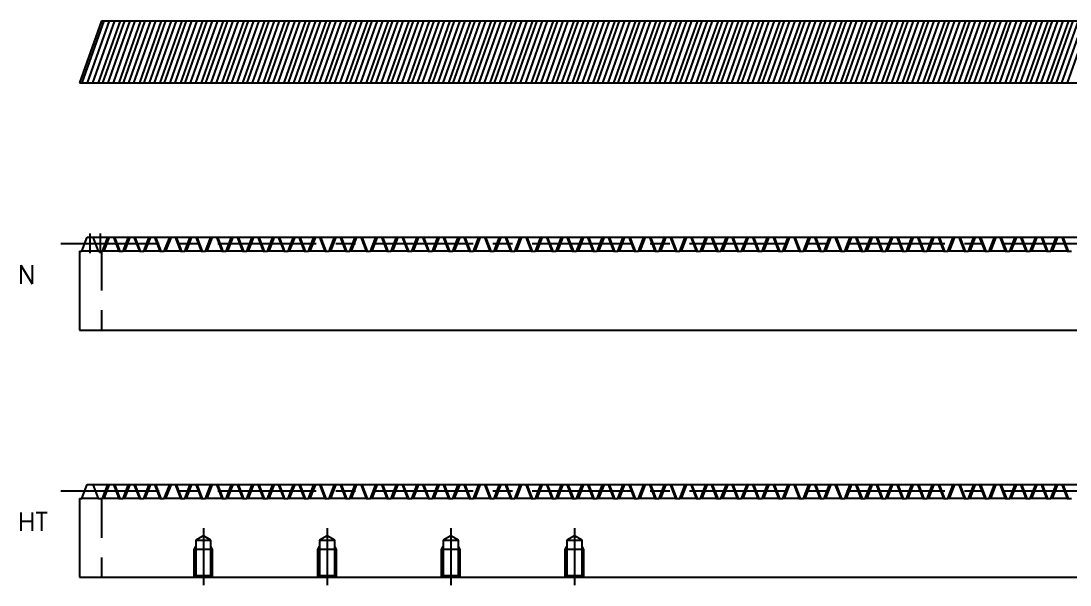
# Model space of a CAD drawing. Extents: x -10 to 331, y -23 to 180.
# Drawn here: x -9.5 to 160.1, y 88.7 to 180 of the extents above; entities that cross this region are included whole.
import ezdxf

# ---------------------------------------------------------------- set-up
doc = ezdxf.new("R2010")
doc.units = 0
doc.header["$LTSCALE"] = 0.5
doc.linetypes.add('CENTER', pattern=[50.8, 31.75, -6.35, 6.35, -6.35])
doc.linetypes.add('DASHED', pattern=[19.05, 12.7, -6.35])
for name, color, linetype in [('MSM_CENTER', 1, 'CENTER'), ('MSM_CONTINUOUS', 7, 'CONTINUOUS'), ('MSM_DASHED', 4, 'DASHED'), ('MSM_PART_NUMBER', 7, 'CONTINUOUS')]:
    doc.layers.add(name, color=color, linetype=linetype)
doc.styles.get("Standard").update_dxf_attribs({"font": 'txt.shx', "height": 3, "bigfont": 'bigfont.shx'})

msp = doc.modelspace()

# ---------------------------------------------------------------- linework, layer by layer
at = {"layer": 'MSM_CENTER'}
for p, q in [((1.67, 145.59), (1.67, 142.46)), ((3.33, 145.59), (3.33, 142.46)), ((-3.04, 144), (306.58, 144)), ((-3.04, 104), (306.58, 104)), ((20, 97.96), (20, 88.75)), ((40, 97.96), (40, 88.75)), ((60, 97.96), (60, 88.75)), ((80, 97.96), (80, 88.75))]:
    msp.add_line(p, q, dxfattribs=at)
at = {"layer": 'MSM_CONTINUOUS'}
for p, q in [((3.55, 180), (0, 170)), ((3.9, 180), (0.35, 170)), ((4.77, 180), (1.22, 170)), ((2.11, 170), (5.66, 180)), ((6.53, 180), (2.98, 170)), ((3.55, 180), (303.55, 180)), ((7.23, 180), (3.68, 170)), ((8.1, 180), (4.55, 170)), ((5.45, 170), (8.99, 180)), ((9.86, 180), (6.32, 170)), ((10.56, 180), (7.02, 170)), ((11.43, 180), (7.89, 170)), ((8.78, 170), (12.33, 180)), ((13.2, 180), (9.65, 170)), ((13.9, 180), (10.35, 170)), ((14.77, 180), (11.22, 170)), ((12.11, 170), (15.66, 180)), ((16.53, 180), (12.98, 170)), ((17.23, 180), (13.68, 170)), ((18.1, 180), (14.55, 170)), ((15.45, 170), (18.99, 180)), ((19.86, 180), (16.31, 170)), ((20.56, 180), (17.02, 170)), ((21.43, 180), (17.88, 170)), ((18.78, 170), (22.33, 180)), ((23.19, 180), (19.65, 170)), ((23.9, 180), (20.35, 170)), ((24.76, 180), (21.22, 170)), ((22.11, 170), (25.66, 180)), ((26.53, 180), (22.98, 170)), ((27.23, 180), (23.68, 170)), ((28.1, 180), (24.55, 170)), ((25.44, 170), (28.99, 180)), ((29.86, 180), (26.31, 170)), ((30.56, 180), (27.01, 170)), ((31.43, 180), (27.88, 170)), ((28.78, 170), (32.32, 180)), ((33.19, 180), (29.65, 170)), ((33.89, 180), (30.35, 170)), ((34.76, 180), (31.22, 170)), ((32.11, 170), (35.66, 180)), ((36.53, 180), (32.98, 170)), ((37.23, 180), (33.68, 170)), ((38.1, 180), (34.55, 170)), ((35.44, 170), (38.99, 180)), ((39.86, 180), (36.31, 170)), ((40.56, 180), (37.01, 170)), ((41.43, 180), (37.88, 170)), ((38.78, 170), (42.32, 180)), ((43.19, 180), (39.65, 170)), ((43.89, 180), (40.35, 170)), ((44.76, 180), (41.22, 170)), ((42.11, 170), (45.66, 180)), ((46.53, 180), (42.98, 170)), ((47.23, 180), (43.68, 170)), ((48.1, 180), (44.55, 170)), ((45.44, 170), (48.99, 180)), ((49.86, 180), (46.31, 170)), ((50.56, 180), (47.01, 170)), ((51.43, 180), (47.88, 170)), ((48.78, 170), (52.32, 180)), ((53.19, 180), (49.64, 170)), ((53.89, 180), (50.35, 170)), ((54.76, 180), (51.21, 170)), ((52.11, 170), (55.66, 180)), ((56.52, 180), (52.98, 170)), ((57.23, 180), (53.68, 170)), ((58.09, 180), (54.55, 170)), ((55.44, 170), (58.99, 180)), ((59.86, 180), (56.31, 170)), ((60.56, 180), (57.01, 170)), ((61.43, 180), (57.88, 170)), ((58.77, 170), (62.32, 180)), ((63.19, 180), (59.64, 170)), ((63.89, 180), (60.34, 170)), ((64.76, 180), (61.21, 170)), ((62.11, 170), (65.65, 180)), ((66.52, 180), (62.98, 170)), ((67.22, 180), (63.68, 170)), ((68.09, 180), (64.55, 170)), ((65.44, 170), (68.99, 180)), ((69.86, 180), (66.31, 170)), ((70.56, 180), (67.01, 170)), ((71.43, 180), (67.88, 170)), ((68.77, 170), (72.32, 180)), ((73.19, 180), (69.64, 170)), ((73.89, 180), (70.34, 170)), ((74.76, 180), (71.21, 170)), ((72.11, 170), (75.65, 180)), ((76.52, 180), (72.98, 170)), ((77.22, 180), (73.68, 170)), ((78.09, 180), (74.55, 170)), ((75.44, 170), (78.99, 180)), ((79.86, 180), (76.31, 170)), ((80.56, 180), (77.01, 170)), ((81.43, 180), (77.88, 170)), ((78.77, 170), (82.32, 180)), ((83.19, 180), (79.64, 170)), ((83.89, 180), (80.34, 170)), ((84.76, 180), (81.21, 170)), ((82.11, 170), (85.65, 180)), ((86.52, 180), (82.97, 170)), ((87.22, 180), (83.68, 170)), ((88.09, 180), (84.54, 170)), ((85.44, 170), (88.99, 180)), ((89.85, 180), (86.31, 170)), ((90.56, 180), (87.01, 170)), ((91.42, 180), (87.88, 170)), ((88.77, 170), (92.32, 180)), ((93.19, 180), (89.64, 170)), ((93.89, 180), (90.34, 170)), ((94.76, 180), (91.21, 170)), ((92.1, 170), (95.65, 180)), ((96.52, 180), (92.97, 170)), ((97.22, 180), (93.67, 170)), ((98.09, 180), (94.54, 170)), ((95.44, 170), (98.98, 180)), ((99.85, 180), (96.31, 170)), ((100.55, 180), (97.01, 170)), ((101.42, 180), (97.88, 170)), ((98.77, 170), (102.32, 180)), ((103.19, 180), (99.64, 170)), ((103.89, 180), (100.34, 170)), ((104.76, 180), (101.21, 170)), ((102.1, 170), (105.65, 180)), ((106.52, 180), (102.97, 170)), ((107.22, 180), (103.67, 170)), ((108.09, 180), (104.54, 170)), ((105.44, 170), (108.98, 180)), ((109.85, 180), (106.31, 170)), ((110.55, 180), (107.01, 170)), ((111.42, 180), (107.88, 170)), ((108.77, 170), (112.32, 180)), ((113.19, 180), (109.64, 170)), ((113.89, 180), (110.34, 170)), ((114.76, 180), (111.21, 170)), ((112.1, 170), (115.65, 180)), ((116.52, 180), (112.97, 170)), ((117.22, 180), (113.67, 170)), ((118.09, 180), (114.54, 170)), ((115.44, 170), (118.98, 180)), ((119.85, 180), (116.3, 170)), ((120.55, 180), (117.01, 170)), ((121.42, 180), (117.87, 170)), ((118.77, 170), (122.32, 180)), ((123.18, 180), (119.64, 170)), ((123.89, 180), (120.34, 170)), ((124.75, 180), (121.21, 170)), ((122.1, 170), (125.65, 180)), ((126.52, 180), (122.97, 170)), ((127.22, 180), (123.67, 170)), ((128.09, 180), (124.54, 170)), ((125.43, 170), (128.98, 180)), ((129.85, 180), (126.3, 170)), ((130.55, 180), (127, 170)), ((131.42, 180), (127.87, 170)), ((128.77, 170), (132.31, 180)), ((133.18, 180), (129.64, 170)), ((133.88, 180), (130.34, 170)), ((134.75, 180), (131.21, 170)), ((132.1, 170), (135.65, 180)), ((136.52, 180), (132.97, 170)), ((137.22, 180), (133.67, 170)), ((138.09, 180), (134.54, 170)), ((135.43, 170), (138.98, 180)), ((139.85, 180), (136.3, 170)), ((140.55, 180), (137, 170)), ((141.42, 180), (137.87, 170)), ((138.77, 170), (142.31, 180)), ((143.18, 180), (139.64, 170)), ((143.88, 180), (140.34, 170)), ((144.75, 180), (141.21, 170)), ((142.1, 170), (145.65, 180)), ((146.52, 180), (142.97, 170)), ((147.22, 180), (143.67, 170)), ((148.09, 180), (144.54, 170)), ((145.43, 170), (148.98, 180)), ((149.85, 180), (146.3, 170)), ((150.55, 180), (147, 170)), ((151.42, 180), (147.87, 170)), ((148.77, 170), (152.31, 180)), ((153.18, 180), (149.63, 170)), ((153.88, 180), (150.34, 170)), ((154.75, 180), (151.2, 170)), ((152.1, 170), (155.65, 180)), ((156.51, 180), (152.97, 170)), ((157.22, 180), (153.67, 170)), ((158.08, 180), (154.54, 170)), ((155.43, 170), (158.98, 180)), ((159.85, 180), (156.3, 170)), ((160.55, 180), (157, 170)), ((161.42, 180), (157.87, 170)), ((158.76, 170), (162.31, 180)), ((163.18, 180), (159.63, 170)), ((0, 170), (300, 170)), ((0.35, 142.75), (1.22, 145)), ((1.22, 145), (302.3, 145)), ((2.11, 145), (2.98, 142.75)), ((3.68, 142.75), (4.55, 145)), ((5.45, 145), (6.32, 142.75)), ((7.02, 142.75), (7.89, 145)), ((8.78, 145), (9.65, 142.75)), ((10.35, 142.75), (11.22, 145)), ((12.11, 145), (12.98, 142.75)), ((13.68, 142.75), (14.55, 145)), ((15.45, 145), (16.31, 142.75)), ((17.02, 142.75), (17.88, 145)), ((18.78, 145), (19.65, 142.75)), ((20.35, 142.75), (21.22, 145)), ((22.11, 145), (22.98, 142.75)), ((23.68, 142.75), (24.55, 145)), ((25.44, 145), (26.31, 142.75)), ((27.01, 142.75), (27.88, 145)), ((28.78, 145), (29.65, 142.75)), ((30.35, 142.75), (31.22, 145)), ((32.11, 145), (32.98, 142.75)), ((33.68, 142.75), (34.55, 145)), ((35.44, 145), (36.31, 142.75)), ((37.01, 142.75), (37.88, 145)), ((38.78, 145), (39.65, 142.75)), ((40.35, 142.75), (41.22, 145)), ((42.11, 145), (42.98, 142.75)), ((43.68, 142.75), (44.55, 145)), ((45.44, 145), (46.31, 142.75)), ((47.01, 142.75), (47.88, 145)), ((48.78, 145), (49.64, 142.75)), ((50.35, 142.75), (51.21, 145)), ((52.11, 145), (52.98, 142.75)), ((53.68, 142.75), (54.55, 145)), ((55.44, 145), (56.31, 142.75)), ((57.01, 142.75), (57.88, 145)), ((58.77, 145), (59.64, 142.75)), ((60.34, 142.75), (61.21, 145)), ((62.11, 145), (62.98, 142.75)), ((63.68, 142.75), (64.55, 145)), ((65.44, 145), (66.31, 142.75)), ((67.01, 142.75), (67.88, 145)), ((68.77, 145), (69.64, 142.75)), ((70.34, 142.75), (71.21, 145)), ((72.11, 145), (72.98, 142.75)), ((73.68, 142.75), (74.55, 145)), ((75.44, 145), (76.31, 142.75)), ((77.01, 142.75), (77.88, 145)), ((78.77, 145), (79.64, 142.75)), ((80.34, 142.75), (81.21, 145)), ((82.11, 145), (82.97, 142.75)), ((83.68, 142.75), (84.54, 145)), ((85.44, 145), (86.31, 142.75)), ((87.01, 142.75), (87.88, 145)), ((88.77, 145), (89.64, 142.75)), ((90.34, 142.75), (91.21, 145)), ((92.1, 145), (92.97, 142.75)), ((93.67, 142.75), (94.54, 145)), ((95.44, 145), (96.31, 142.75)), ((97.01, 142.75), (97.88, 145)), ((98.77, 145), (99.64, 142.75)), ((100.34, 142.75), (101.21, 145)), ((102.1, 145), (102.97, 142.75)), ((103.67, 142.75), (104.54, 145)), ((105.44, 145), (106.31, 142.75)), ((107.01, 142.75), (107.88, 145)), ((108.77, 145), (109.64, 142.75)), ((110.34, 142.75), (111.21, 145)), ((112.1, 145), (112.97, 142.75)), ((113.67, 142.75), (114.54, 145)), ((115.44, 145), (116.3, 142.75)), ((117.01, 142.75), (117.87, 145)), ((118.77, 145), (119.64, 142.75)), ((120.34, 142.75), (121.21, 145)), ((122.1, 145), (122.97, 142.75)), ((123.67, 142.75), (124.54, 145)), ((125.43, 145), (126.3, 142.75)), ((127, 142.75), (127.87, 145)), ((128.77, 145), (129.64, 142.75)), ((130.34, 142.75), (131.21, 145)), ((132.1, 145), (132.97, 142.75)), ((133.67, 142.75), (134.54, 145)), ((135.43, 145), (136.3, 142.75)), ((137, 142.75), (137.87, 145)), ((138.77, 145), (139.64, 142.75)), ((140.34, 142.75), (141.21, 145)), ((142.1, 145), (142.97, 142.75)), ((143.67, 142.75), (144.54, 145)), ((145.43, 145), (146.3, 142.75)), ((147, 142.75), (147.87, 145)), ((148.77, 145), (149.63, 142.75)), ((150.34, 142.75), (151.2, 145)), ((152.1, 145), (152.97, 142.75)), ((153.67, 142.75), (154.54, 145)), ((155.43, 145), (156.3, 142.75)), ((157, 142.75), (157.87, 145)), ((158.76, 145), (159.63, 142.75)), ((0, 142.75), (0, 130)), ((0, 142.75), (0.35, 142.75)), ((2.98, 142.75), (3.68, 142.75)), ((6.32, 142.75), (7.02, 142.75)), ((9.65, 142.75), (10.35, 142.75)), ((12.98, 142.75), (13.68, 142.75)), ((16.31, 142.75), (17.02, 142.75)), ((19.65, 142.75), (20.35, 142.75)), ((22.98, 142.75), (23.68, 142.75)), ((26.31, 142.75), (27.01, 142.75)), ((29.65, 142.75), (30.35, 142.75)), ((32.98, 142.75), (33.68, 142.75)), ((36.31, 142.75), (37.01, 142.75)), ((39.65, 142.75), (40.35, 142.75)), ((42.98, 142.75), (43.68, 142.75)), ((46.31, 142.75), (47.01, 142.75)), ((49.64, 142.75), (50.35, 142.75)), ((52.98, 142.75), (53.68, 142.75)), ((56.31, 142.75), (57.01, 142.75)), ((59.64, 142.75), (60.34, 142.75)), ((62.98, 142.75), (63.68, 142.75)), ((66.31, 142.75), (67.01, 142.75)), ((69.64, 142.75), (70.34, 142.75)), ((72.98, 142.75), (73.68, 142.75)), ((76.31, 142.75), (77.01, 142.75)), ((79.64, 142.75), (80.34, 142.75)), ((82.97, 142.75), (83.68, 142.75)), ((86.31, 142.75), (87.01, 142.75)), ((89.64, 142.75), (90.34, 142.75)), ((92.97, 142.75), (93.67, 142.75)), ((96.31, 142.75), (97.01, 142.75)), ((99.64, 142.75), (100.34, 142.75)), ((102.97, 142.75), (103.67, 142.75)), ((106.31, 142.75), (107.01, 142.75)), ((109.64, 142.75), (110.34, 142.75)), ((112.97, 142.75), (113.67, 142.75)), ((116.3, 142.75), (117.01, 142.75)), ((119.64, 142.75), (120.34, 142.75)), ((122.97, 142.75), (123.67, 142.75)), ((126.3, 142.75), (127, 142.75)), ((129.64, 142.75), (130.34, 142.75)), ((132.97, 142.75), (133.67, 142.75)), ((136.3, 142.75), (137, 142.75)), ((139.64, 142.75), (140.34, 142.75)), ((142.97, 142.75), (143.67, 142.75)), ((146.3, 142.75), (147, 142.75)), ((149.63, 142.75), (150.34, 142.75)), ((152.97, 142.75), (153.67, 142.75)), ((156.3, 142.75), (157, 142.75)), ((159.63, 142.75), (160.33, 142.75)), ((0, 130), (303.55, 130)), ((0.35, 102.75), (1.22, 105)), ((1.22, 105), (302.3, 105)), ((2.11, 105), (2.98, 102.75)), ((3.68, 102.75), (4.55, 105)), ((5.45, 105), (6.32, 102.75)), ((7.02, 102.75), (7.89, 105)), ((8.78, 105), (9.65, 102.75)), ((10.35, 102.75), (11.22, 105)), ((12.11, 105), (12.98, 102.75)), ((13.68, 102.75), (14.55, 105)), ((15.45, 105), (16.31, 102.75)), ((17.02, 102.75), (17.88, 105)), ((18.78, 105), (19.65, 102.75)), ((20.35, 102.75), (21.22, 105)), ((22.11, 105), (22.98, 102.75)), ((23.68, 102.75), (24.55, 105)), ((25.44, 105), (26.31, 102.75)), ((27.01, 102.75), (27.88, 105)), ((28.78, 105), (29.65, 102.75)), ((30.35, 102.75), (31.22, 105)), ((32.11, 105), (32.98, 102.75)), ((33.68, 102.75), (34.55, 105)), ((35.44, 105), (36.31, 102.75)), ((37.01, 102.75), (37.88, 105)), ((38.78, 105), (39.65, 102.75)), ((40.35, 102.75), (41.22, 105)), ((42.11, 105), (42.98, 102.75)), ((43.68, 102.75), (44.55, 105)), ((45.44, 105), (46.31, 102.75)), ((47.01, 102.75), (47.88, 105)), ((48.78, 105), (49.64, 102.75)), ((50.35, 102.75), (51.21, 105)), ((52.11, 105), (52.98, 102.75)), ((53.68, 102.75), (54.55, 105)), ((55.44, 105), (56.31, 102.75)), ((57.01, 102.75), (57.88, 105)), ((58.77, 105), (59.64, 102.75)), ((60.34, 102.75), (61.21, 105)), ((62.11, 105), (62.98, 102.75)), ((63.68, 102.75), (64.55, 105)), ((65.44, 105), (66.31, 102.75)), ((67.01, 102.75), (67.88, 105)), ((68.77, 105), (69.64, 102.75)), ((70.34, 102.75), (71.21, 105)), ((72.11, 105), (72.98, 102.75)), ((73.68, 102.75), (74.55, 105)), ((75.44, 105), (76.31, 102.75)), ((77.01, 102.75), (77.88, 105)), ((78.77, 105), (79.64, 102.75)), ((80.34, 102.75), (81.21, 105)), ((82.11, 105), (82.97, 102.75)), ((83.68, 102.75), (84.54, 105)), ((85.44, 105), (86.31, 102.75)), ((87.01, 102.75), (87.88, 105)), ((88.77, 105), (89.64, 102.75)), ((90.34, 102.75), (91.21, 105)), ((92.1, 105), (92.97, 102.75)), ((93.67, 102.75), (94.54, 105)), ((95.44, 105), (96.31, 102.75)), ((97.01, 102.75), (97.88, 105)), ((98.77, 105), (99.64, 102.75)), ((100.34, 102.75), (101.21, 105)), ((102.1, 105), (102.97, 102.75)), ((103.67, 102.75), (104.54, 105)), ((105.44, 105), (106.31, 102.75)), ((107.01, 102.75), (107.88, 105)), ((108.77, 105), (109.64, 102.75)), ((110.34, 102.75), (111.21, 105)), ((112.1, 105), (112.97, 102.75)), ((113.67, 102.75), (114.54, 105)), ((115.44, 105), (116.3, 102.75)), ((117.01, 102.75), (117.87, 105)), ((118.77, 105), (119.64, 102.75)), ((120.34, 102.75), (121.21, 105)), ((122.1, 105), (122.97, 102.75)), ((123.67, 102.75), (124.54, 105)), ((125.43, 105), (126.3, 102.75)), ((127, 102.75), (127.87, 105)), ((128.77, 105), (129.64, 102.75)), ((130.34, 102.75), (131.21, 105)), ((132.1, 105), (132.97, 102.75)), ((133.67, 102.75), (134.54, 105)), ((135.43, 105), (136.3, 102.75)), ((137, 102.75), (137.87, 105)), ((138.77, 105), (139.64, 102.75)), ((140.34, 102.75), (141.21, 105)), ((142.1, 105), (142.97, 102.75)), ((143.67, 102.75), (144.54, 105)), ((145.43, 105), (146.3, 102.75)), ((147, 102.75), (147.87, 105)), ((148.77, 105), (149.63, 102.75)), ((150.34, 102.75), (151.2, 105)), ((152.1, 105), (152.97, 102.75)), ((153.67, 102.75), (154.54, 105)), ((155.43, 105), (156.3, 102.75)), ((157, 102.75), (157.87, 105)), ((158.76, 105), (159.63, 102.75)), ((0, 102.75), (0, 90)), ((0, 102.75), (0.35, 102.75)), ((2.98, 102.75), (3.68, 102.75)), ((6.32, 102.75), (7.02, 102.75)), ((9.65, 102.75), (10.35, 102.75)), ((12.98, 102.75), (13.68, 102.75)), ((16.31, 102.75), (17.02, 102.75)), ((19.65, 102.75), (20.35, 102.75)), ((22.98, 102.75), (23.68, 102.75)), ((26.31, 102.75), (27.01, 102.75)), ((29.65, 102.75), (30.35, 102.75)), ((32.98, 102.75), (33.68, 102.75)), ((36.31, 102.75), (37.01, 102.75)), ((39.65, 102.75), (40.35, 102.75)), ((42.98, 102.75), (43.68, 102.75)), ((46.31, 102.75), (47.01, 102.75)), ((49.64, 102.75), (50.35, 102.75)), ((52.98, 102.75), (53.68, 102.75)), ((56.31, 102.75), (57.01, 102.75)), ((59.64, 102.75), (60.34, 102.75)), ((62.98, 102.75), (63.68, 102.75)), ((66.31, 102.75), (67.01, 102.75)), ((69.64, 102.75), (70.34, 102.75)), ((72.98, 102.75), (73.68, 102.75)), ((76.31, 102.75), (77.01, 102.75)), ((79.64, 102.75), (80.34, 102.75)), ((82.97, 102.75), (83.68, 102.75)), ((86.31, 102.75), (87.01, 102.75)), ((89.64, 102.75), (90.34, 102.75)), ((92.97, 102.75), (93.67, 102.75)), ((96.31, 102.75), (97.01, 102.75)), ((99.64, 102.75), (100.34, 102.75)), ((102.97, 102.75), (103.67, 102.75)), ((106.31, 102.75), (107.01, 102.75)), ((109.64, 102.75), (110.34, 102.75)), ((112.97, 102.75), (113.67, 102.75)), ((116.3, 102.75), (117.01, 102.75)), ((119.64, 102.75), (120.34, 102.75)), ((122.97, 102.75), (123.67, 102.75)), ((126.3, 102.75), (127, 102.75)), ((129.64, 102.75), (130.34, 102.75)), ((132.97, 102.75), (133.67, 102.75)), ((136.3, 102.75), (137, 102.75)), ((139.64, 102.75), (140.34, 102.75)), ((142.97, 102.75), (143.67, 102.75)), ((146.3, 102.75), (147, 102.75)), ((149.63, 102.75), (150.34, 102.75)), ((152.97, 102.75), (153.67, 102.75)), ((156.3, 102.75), (157, 102.75)), ((159.63, 102.75), (160.33, 102.75)), ((0, 90), (303.55, 90))]:
    msp.add_line(p, q, dxfattribs=at)
at = {"layer": 'MSM_DASHED'}
for p, q in [((4.77, 145), (3.9, 142.75)), ((6.53, 142.75), (5.66, 145)), ((8.1, 145), (7.23, 142.75)), ((9.86, 142.75), (8.99, 145)), ((11.43, 145), (10.56, 142.75)), ((13.2, 142.75), (12.33, 145)), ((14.77, 145), (13.9, 142.75)), ((16.53, 142.75), (15.66, 145)), ((18.1, 145), (17.23, 142.75)), ((19.86, 142.75), (18.99, 145)), ((21.43, 145), (20.56, 142.75)), ((23.19, 142.75), (22.33, 145)), ((24.76, 145), (23.9, 142.75)), ((26.53, 142.75), (25.66, 145)), ((28.1, 145), (27.23, 142.75)), ((29.86, 142.75), (28.99, 145)), ((31.43, 145), (30.56, 142.75)), ((33.19, 142.75), (32.32, 145)), ((34.76, 145), (33.89, 142.75)), ((36.53, 142.75), (35.66, 145)), ((38.1, 145), (37.23, 142.75)), ((39.86, 142.75), (38.99, 145)), ((41.43, 145), (40.56, 142.75)), ((43.19, 142.75), (42.32, 145)), ((44.76, 145), (43.89, 142.75)), ((46.53, 142.75), (45.66, 145)), ((48.1, 145), (47.23, 142.75)), ((49.86, 142.75), (48.99, 145)), ((51.43, 145), (50.56, 142.75)), ((53.19, 142.75), (52.32, 145)), ((54.76, 145), (53.89, 142.75)), ((56.52, 142.75), (55.66, 145)), ((58.09, 145), (57.23, 142.75)), ((59.86, 142.75), (58.99, 145)), ((61.43, 145), (60.56, 142.75)), ((63.19, 142.75), (62.32, 145)), ((64.76, 145), (63.89, 142.75)), ((66.52, 142.75), (65.65, 145)), ((68.09, 145), (67.22, 142.75)), ((69.86, 142.75), (68.99, 145)), ((71.43, 145), (70.56, 142.75)), ((73.19, 142.75), (72.32, 145)), ((74.76, 145), (73.89, 142.75)), ((76.52, 142.75), (75.65, 145)), ((78.09, 145), (77.22, 142.75)), ((79.86, 142.75), (78.99, 145)), ((81.43, 145), (80.56, 142.75)), ((83.19, 142.75), (82.32, 145)), ((84.76, 145), (83.89, 142.75)), ((86.52, 142.75), (85.65, 145)), ((88.09, 145), (87.22, 142.75)), ((89.85, 142.75), (88.99, 145)), ((91.42, 145), (90.56, 142.75)), ((93.19, 142.75), (92.32, 145)), ((94.76, 145), (93.89, 142.75)), ((96.52, 142.75), (95.65, 145)), ((98.09, 145), (97.22, 142.75)), ((99.85, 142.75), (98.98, 145)), ((101.42, 145), (100.55, 142.75)), ((103.19, 142.75), (102.32, 145)), ((104.76, 145), (103.89, 142.75)), ((106.52, 142.75), (105.65, 145)), ((108.09, 145), (107.22, 142.75)), ((109.85, 142.75), (108.98, 145)), ((111.42, 145), (110.55, 142.75)), ((113.19, 142.75), (112.32, 145)), ((114.76, 145), (113.89, 142.75)), ((116.52, 142.75), (115.65, 145)), ((118.09, 145), (117.22, 142.75)), ((119.85, 142.75), (118.98, 145)), ((121.42, 145), (120.55, 142.75)), ((123.18, 142.75), (122.32, 145)), ((124.75, 145), (123.89, 142.75)), ((126.52, 142.75), (125.65, 145)), ((128.09, 145), (127.22, 142.75)), ((129.85, 142.75), (128.98, 145)), ((131.42, 145), (130.55, 142.75)), ((133.18, 142.75), (132.31, 145)), ((134.75, 145), (133.88, 142.75)), ((136.52, 142.75), (135.65, 145)), ((138.09, 145), (137.22, 142.75)), ((139.85, 142.75), (138.98, 145)), ((141.42, 145), (140.55, 142.75)), ((143.18, 142.75), (142.31, 145)), ((144.75, 145), (143.88, 142.75)), ((146.52, 142.75), (145.65, 145)), ((148.09, 145), (147.22, 142.75)), ((149.85, 142.75), (148.98, 145)), ((151.42, 145), (150.55, 142.75)), ((153.18, 142.75), (152.31, 145)), ((154.75, 145), (153.88, 142.75)), ((156.51, 142.75), (155.65, 145)), ((158.08, 145), (157.22, 142.75)), ((159.85, 142.75), (158.98, 145)), ((2.98, 142.75), (0.35, 142.75)), ((3.55, 142.75), (3.55, 130)), ((6.32, 142.75), (3.68, 142.75)), ((9.65, 142.75), (7.02, 142.75)), ((12.98, 142.75), (10.35, 142.75)), ((16.31, 142.75), (13.68, 142.75)), ((19.65, 142.75), (17.02, 142.75)), ((22.98, 142.75), (20.35, 142.75)), ((26.31, 142.75), (23.68, 142.75)), ((29.65, 142.75), (27.01, 142.75)), ((32.98, 142.75), (30.35, 142.75)), ((36.31, 142.75), (33.68, 142.75)), ((39.65, 142.75), (37.01, 142.75)), ((42.98, 142.75), (40.35, 142.75)), ((46.31, 142.75), (43.68, 142.75)), ((49.64, 142.75), (47.01, 142.75)), ((52.98, 142.75), (50.35, 142.75)), ((56.31, 142.75), (53.68, 142.75)), ((59.64, 142.75), (57.01, 142.75)), ((62.98, 142.75), (60.34, 142.75)), ((66.31, 142.75), (63.68, 142.75)), ((69.64, 142.75), (67.01, 142.75)), ((72.98, 142.75), (70.34, 142.75)), ((76.31, 142.75), (73.68, 142.75)), ((79.64, 142.75), (77.01, 142.75)), ((82.97, 142.75), (80.34, 142.75)), ((86.31, 142.75), (83.68, 142.75)), ((89.64, 142.75), (87.01, 142.75)), ((92.97, 142.75), (90.34, 142.75)), ((96.31, 142.75), (93.67, 142.75)), ((99.64, 142.75), (97.01, 142.75)), ((102.97, 142.75), (100.34, 142.75)), ((106.31, 142.75), (103.67, 142.75)), ((109.64, 142.75), (107.01, 142.75)), ((112.97, 142.75), (110.34, 142.75)), ((116.3, 142.75), (113.67, 142.75)), ((119.64, 142.75), (117.01, 142.75)), ((122.97, 142.75), (120.34, 142.75)), ((126.3, 142.75), (123.67, 142.75)), ((129.64, 142.75), (127, 142.75)), ((132.97, 142.75), (130.34, 142.75)), ((136.3, 142.75), (133.67, 142.75)), ((139.64, 142.75), (137, 142.75)), ((142.97, 142.75), (140.34, 142.75)), ((146.3, 142.75), (143.67, 142.75)), ((149.63, 142.75), (147, 142.75)), ((152.97, 142.75), (150.34, 142.75)), ((156.3, 142.75), (153.67, 142.75)), ((159.63, 142.75), (157, 142.75)), ((4.77, 105), (3.9, 102.75)), ((6.53, 102.75), (5.66, 105)), ((8.1, 105), (7.23, 102.75)), ((9.86, 102.75), (8.99, 105)), ((11.43, 105), (10.56, 102.75)), ((13.2, 102.75), (12.33, 105)), ((14.77, 105), (13.9, 102.75)), ((16.53, 102.75), (15.66, 105)), ((18.1, 105), (17.23, 102.75)), ((19.86, 102.75), (18.99, 105)), ((21.43, 105), (20.56, 102.75)), ((23.19, 102.75), (22.33, 105)), ((24.76, 105), (23.9, 102.75)), ((26.53, 102.75), (25.66, 105)), ((28.1, 105), (27.23, 102.75)), ((29.86, 102.75), (28.99, 105)), ((31.43, 105), (30.56, 102.75)), ((33.19, 102.75), (32.32, 105)), ((34.76, 105), (33.89, 102.75)), ((36.53, 102.75), (35.66, 105)), ((38.1, 105), (37.23, 102.75)), ((39.86, 102.75), (38.99, 105)), ((41.43, 105), (40.56, 102.75)), ((43.19, 102.75), (42.32, 105)), ((44.76, 105), (43.89, 102.75)), ((46.53, 102.75), (45.66, 105)), ((48.1, 105), (47.23, 102.75)), ((49.86, 102.75), (48.99, 105)), ((51.43, 105), (50.56, 102.75)), ((53.19, 102.75), (52.32, 105)), ((54.76, 105), (53.89, 102.75)), ((56.52, 102.75), (55.66, 105)), ((58.09, 105), (57.23, 102.75)), ((59.86, 102.75), (58.99, 105)), ((61.43, 105), (60.56, 102.75)), ((63.19, 102.75), (62.32, 105)), ((64.76, 105), (63.89, 102.75)), ((66.52, 102.75), (65.65, 105)), ((68.09, 105), (67.22, 102.75)), ((69.86, 102.75), (68.99, 105)), ((71.43, 105), (70.56, 102.75)), ((73.19, 102.75), (72.32, 105)), ((74.76, 105), (73.89, 102.75)), ((76.52, 102.75), (75.65, 105)), ((78.09, 105), (77.22, 102.75)), ((79.86, 102.75), (78.99, 105)), ((81.43, 105), (80.56, 102.75)), ((83.19, 102.75), (82.32, 105)), ((84.76, 105), (83.89, 102.75)), ((86.52, 102.75), (85.65, 105)), ((88.09, 105), (87.22, 102.75)), ((89.85, 102.75), (88.99, 105)), ((91.42, 105), (90.56, 102.75)), ((93.19, 102.75), (92.32, 105)), ((94.76, 105), (93.89, 102.75)), ((96.52, 102.75), (95.65, 105)), ((98.09, 105), (97.22, 102.75)), ((99.85, 102.75), (98.98, 105)), ((101.42, 105), (100.55, 102.75)), ((103.19, 102.75), (102.32, 105)), ((104.76, 105), (103.89, 102.75)), ((106.52, 102.75), (105.65, 105)), ((108.09, 105), (107.22, 102.75)), ((109.85, 102.75), (108.98, 105)), ((111.42, 105), (110.55, 102.75)), ((113.19, 102.75), (112.32, 105)), ((114.76, 105), (113.89, 102.75)), ((116.52, 102.75), (115.65, 105)), ((118.09, 105), (117.22, 102.75)), ((119.85, 102.75), (118.98, 105)), ((121.42, 105), (120.55, 102.75)), ((123.18, 102.75), (122.32, 105)), ((124.75, 105), (123.89, 102.75)), ((126.52, 102.75), (125.65, 105)), ((128.09, 105), (127.22, 102.75)), ((129.85, 102.75), (128.98, 105)), ((131.42, 105), (130.55, 102.75)), ((133.18, 102.75), (132.31, 105)), ((134.75, 105), (133.88, 102.75)), ((136.52, 102.75), (135.65, 105)), ((138.09, 105), (137.22, 102.75)), ((139.85, 102.75), (138.98, 105)), ((141.42, 105), (140.55, 102.75)), ((143.18, 102.75), (142.31, 105)), ((144.75, 105), (143.88, 102.75)), ((146.52, 102.75), (145.65, 105)), ((148.09, 105), (147.22, 102.75)), ((149.85, 102.75), (148.98, 105)), ((151.42, 105), (150.55, 102.75)), ((153.18, 102.75), (152.31, 105)), ((154.75, 105), (153.88, 102.75)), ((156.51, 102.75), (155.65, 105)), ((158.08, 105), (157.22, 102.75)), ((159.85, 102.75), (158.98, 105)), ((2.98, 102.75), (0.35, 102.75)), ((3.55, 102.75), (3.55, 90)), ((6.32, 102.75), (3.68, 102.75)), ((9.65, 102.75), (7.02, 102.75)), ((12.98, 102.75), (10.35, 102.75)), ((16.31, 102.75), (13.68, 102.75)), ((19.65, 102.75), (17.02, 102.75)), ((22.98, 102.75), (20.35, 102.75)), ((26.31, 102.75), (23.68, 102.75)), ((29.65, 102.75), (27.01, 102.75)), ((32.98, 102.75), (30.35, 102.75)), ((36.31, 102.75), (33.68, 102.75)), ((39.65, 102.75), (37.01, 102.75)), ((42.98, 102.75), (40.35, 102.75)), ((46.31, 102.75), (43.68, 102.75)), ((49.64, 102.75), (47.01, 102.75)), ((52.98, 102.75), (50.35, 102.75)), ((56.31, 102.75), (53.68, 102.75)), ((59.64, 102.75), (57.01, 102.75)), ((62.98, 102.75), (60.34, 102.75)), ((66.31, 102.75), (63.68, 102.75)), ((69.64, 102.75), (67.01, 102.75)), ((72.98, 102.75), (70.34, 102.75)), ((76.31, 102.75), (73.68, 102.75)), ((79.64, 102.75), (77.01, 102.75)), ((82.97, 102.75), (80.34, 102.75)), ((86.31, 102.75), (83.68, 102.75)), ((89.64, 102.75), (87.01, 102.75)), ((92.97, 102.75), (90.34, 102.75)), ((96.31, 102.75), (93.67, 102.75)), ((99.64, 102.75), (97.01, 102.75)), ((102.97, 102.75), (100.34, 102.75)), ((106.31, 102.75), (103.67, 102.75)), ((109.64, 102.75), (107.01, 102.75)), ((112.97, 102.75), (110.34, 102.75)), ((116.3, 102.75), (113.67, 102.75)), ((119.64, 102.75), (117.01, 102.75)), ((122.97, 102.75), (120.34, 102.75)), ((126.3, 102.75), (123.67, 102.75)), ((129.64, 102.75), (127, 102.75)), ((132.97, 102.75), (130.34, 102.75)), ((136.3, 102.75), (133.67, 102.75)), ((139.64, 102.75), (137, 102.75)), ((142.97, 102.75), (140.34, 102.75)), ((146.3, 102.75), (143.67, 102.75)), ((149.63, 102.75), (147, 102.75)), ((152.97, 102.75), (150.34, 102.75)), ((156.3, 102.75), (153.67, 102.75)), ((159.63, 102.75), (157, 102.75)), ((20, 96.71), (18.77, 96)), ((21.23, 96), (20, 96.71)), ((40, 96.71), (38.77, 96)), ((41.23, 96), (40, 96.71)), ((60, 96.71), (58.77, 96)), ((61.23, 96), (60, 96.71)), ((80, 96.71), (78.77, 96)), ((81.23, 96), (80, 96.71)), ((18.5, 94.5), (18.77, 94.97)), ((18.77, 96), (21.23, 96)), ((18.77, 96), (18.77, 90.27)), ((21.23, 90.27), (21.23, 96)), ((21.5, 94.5), (21.23, 94.97)), ((38.5, 94.5), (38.77, 94.97)), ((38.77, 96), (41.23, 96)), ((38.77, 96), (38.77, 90.27)), ((41.23, 90.27), (41.23, 96)), ((41.5, 94.5), (41.23, 94.97)), ((58.5, 94.5), (58.77, 94.97)), ((58.77, 96), (61.23, 96)), ((58.77, 96), (58.77, 90.27)), ((61.23, 90.27), (61.23, 96)), ((61.5, 94.5), (61.23, 94.97)), ((78.5, 94.5), (78.77, 94.97)), ((78.77, 96), (81.23, 96)), ((78.77, 96), (78.77, 90.27)), ((81.23, 90.27), (81.23, 96)), ((81.5, 94.5), (81.23, 94.97)), ((18.5, 90), (18.5, 94.5)), ((21.5, 94.5), (18.5, 94.5)), ((21.5, 90), (21.5, 94.5)), ((38.5, 90), (38.5, 94.5)), ((41.5, 94.5), (38.5, 94.5)), ((41.5, 90), (41.5, 94.5)), ((58.5, 90), (58.5, 94.5)), ((61.5, 94.5), (58.5, 94.5)), ((61.5, 90), (61.5, 94.5)), ((78.5, 90), (78.5, 94.5)), ((81.5, 94.5), (78.5, 94.5)), ((81.5, 90), (81.5, 94.5)), ((18.77, 90.27), (18.5, 90)), ((18.77, 90.27), (21.23, 90.27)), ((21.5, 90), (21.23, 90.27)), ((38.77, 90.27), (38.5, 90)), ((38.77, 90.27), (41.23, 90.27)), ((41.5, 90), (41.23, 90.27)), ((58.77, 90.27), (58.5, 90)), ((58.77, 90.27), (61.23, 90.27)), ((61.5, 90), (61.23, 90.27)), ((78.77, 90.27), (78.5, 90)), ((78.77, 90.27), (81.23, 90.27)), ((81.5, 90), (81.23, 90.27))]:
    msp.add_line(p, q, dxfattribs=at)

# ---------------------------------------------------------------- texts
at = {"layer": 'MSM_PART_NUMBER'}
for s, p in [('N', (-10, 137.5)), ('HT', (-10, 97.5))]:
    msp.add_text(s, height=3, dxfattribs=at).set_placement(p)

doc.saveas('drawing.dxf')
